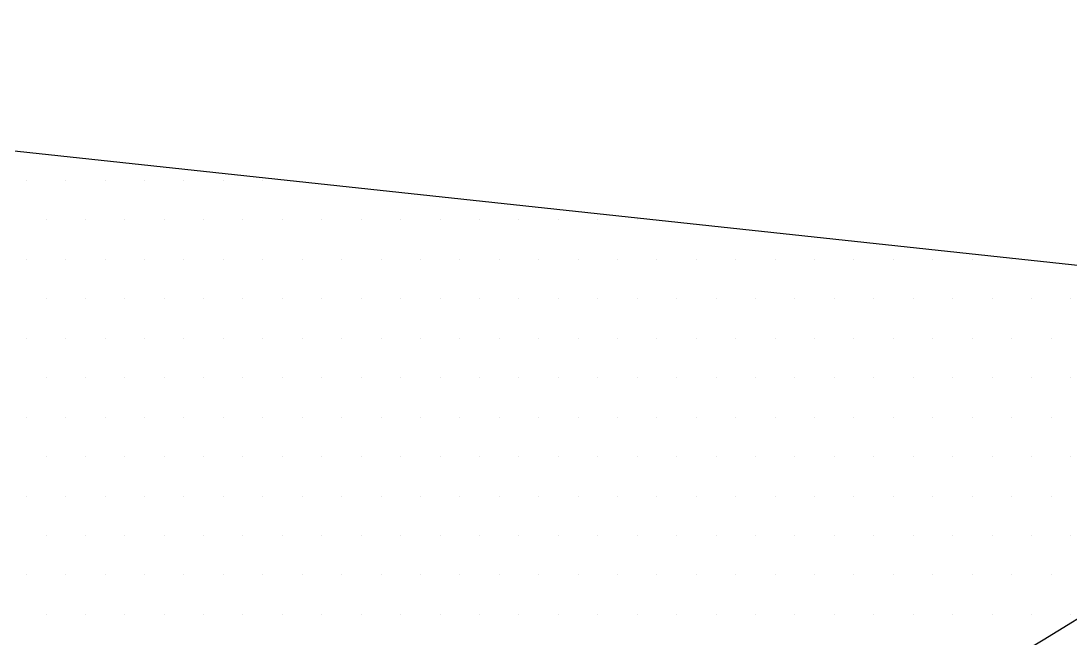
# Model space of a CAD drawing. Header units: metres. Extents: x 9606 to 9900, y 4805 to 4952.
# Drawn here: x 9833.1714 to 9833.4647, y 4844.9892 to 4845.1618 of the extents above; entities that cross this region are included whole.
import ezdxf

# ---------------------------------------------------------------- set-up
doc = ezdxf.new("R2010")
doc.units = ezdxf.units.M
doc.header["$LTSCALE"] = 2
doc.linetypes.add('CACHEX2', pattern=[0.75, 0.5, -0.25])
for name, color, linetype in [('CARTOUCHE', 7, 'Continuous'), ('LOGO', 4, 'Continuous'), ('rosace', 7, 'Continuous')]:
    doc.layers.add(name, color=color, linetype=linetype)

# ---------------------------------------------------------------- blocks, each defined once
blk = doc.blocks.new('A$C715108E3')
at = {"layer": 'LOGO', "color": 131}
for p, q in [((-1.0298, -20.3947), (-1.0298, -20.3947)), ((-0.9386, -20.3947), (-0.9386, -20.3947)), ((-0.8465, -20.3947), (-0.8465, -20.3947)), ((-0.7549, -20.3947), (-0.7549, -20.3947)), ((-0.6633, -20.3947), (-0.6633, -20.3947)), ((-0.5712, -20.3947), (-0.5712, -20.3947)), ((-0.4796, -20.3947), (-0.4796, -20.3947)), ((-0.9841, -20.4861), (-0.9841, -20.4861)), ((-0.8921, -20.4861), (-0.8921, -20.4861)), ((-0.801, -20.4861), (-0.801, -20.4861)), ((-0.709, -20.4861), (-0.709, -20.4861)), ((-0.6173, -20.4861), (-0.6173, -20.4861)), ((-0.5257, -20.4861), (-0.5257, -20.4861)), ((-0.434, -20.4861), (-0.434, -20.4861)), ((-0.342, -20.4861), (-0.342, -20.4861)), ((-0.2508, -20.4861), (-0.2508, -20.4861)), ((-0.1587, -20.4861), (-0.1587, -20.4861)), ((-0.0667, -20.4861), (-0.0667, -20.4861)), ((0.0251, -20.4861), (0.0251, -20.4861)), ((0.1166, -20.4861), (0.1166, -20.4861)), ((0.2084, -20.4861), (0.2084, -20.4861)), ((0.3002, -20.4861), (0.3002, -20.4861)), ((0.3917, -20.4861), (0.3917, -20.4861)), ((-1.0298, -20.5785), (-1.0298, -20.5785)), ((-0.9386, -20.5785), (-0.9386, -20.5785)), ((-0.8465, -20.5785), (-0.8465, -20.5785)), ((-0.7549, -20.5785), (-0.7549, -20.5785)), ((-0.6633, -20.5785), (-0.6633, -20.5785)), ((-0.5712, -20.5785), (-0.5712, -20.5785)), ((-0.4796, -20.5785), (-0.4796, -20.5785)), ((-0.3879, -20.5785), (-0.3879, -20.5785)), ((-0.2963, -20.5785), (-0.2963, -20.5785)), ((-0.2043, -20.5785), (-0.2043, -20.5785)), ((-0.1124, -20.5785), (-0.1124, -20.5785)), ((-0.0212, -20.5785), (-0.0212, -20.5785)), ((0.0708, -20.5785), (0.0708, -20.5785)), ((0.1627, -20.5785), (0.1627, -20.5785)), ((0.2541, -20.5785), (0.2541, -20.5785)), ((0.346, -20.5785), (0.346, -20.5785)), ((0.4378, -20.5785), (0.4378, -20.5785)), ((0.5293, -20.5785), (0.5293, -20.5785)), ((0.6211, -20.5785), (0.6211, -20.5785)), ((0.7131, -20.5785), (0.7131, -20.5785)), ((0.8044, -20.5785), (0.8044, -20.5785)), ((0.8964, -20.5785), (0.8964, -20.5785)), ((0.988, -20.5785), (0.988, -20.5785)), ((1.0801, -20.5785), (1.0801, -20.5785)), ((1.1717, -20.5785), (1.1717, -20.5785)), ((1.2634, -20.5785), (1.2634, -20.5785)), ((-0.9841, -20.6698), (-0.9841, -20.6698)), ((-0.8921, -20.6698), (-0.8921, -20.6698)), ((-0.801, -20.6698), (-0.801, -20.6698)), ((-0.709, -20.6698), (-0.709, -20.6698)), ((-0.6173, -20.6698), (-0.6173, -20.6698)), ((-0.5257, -20.6698), (-0.5257, -20.6698)), ((-0.434, -20.6698), (-0.434, -20.6698)), ((-0.342, -20.6698), (-0.342, -20.6698)), ((-0.2508, -20.6698), (-0.2508, -20.6698)), ((-0.1587, -20.6698), (-0.1587, -20.6698)), ((-0.0667, -20.6698), (-0.0667, -20.6698)), ((0.0251, -20.6698), (0.0251, -20.6698)), ((0.1166, -20.6698), (0.1166, -20.6698)), ((0.2084, -20.6698), (0.2084, -20.6698)), ((0.3002, -20.6698), (0.3002, -20.6698)), ((0.3917, -20.6698), (0.3917, -20.6698)), ((0.4835, -20.6698), (0.4835, -20.6698)), ((0.5755, -20.6698), (0.5755, -20.6698)), ((0.6668, -20.6698), (0.6668, -20.6698)), ((0.7588, -20.6698), (0.7588, -20.6698)), ((0.8507, -20.6698), (0.8507, -20.6698)), ((0.9423, -20.6698), (0.9423, -20.6698)), ((1.034, -20.6698), (1.034, -20.6698)), ((1.1256, -20.6698), (1.1256, -20.6698)), ((1.2176, -20.6698), (1.2176, -20.6698)), ((1.3089, -20.6698), (1.3089, -20.6698)), ((1.4009, -20.6698), (1.4009, -20.6698)), ((-1.0298, -20.7613), (-1.0298, -20.7613)), ((-0.9386, -20.7613), (-0.9386, -20.7613)), ((-0.8465, -20.7613), (-0.8465, -20.7613)), ((-0.7549, -20.7613), (-0.7549, -20.7613)), ((-0.6633, -20.7613), (-0.6633, -20.7613)), ((-0.5712, -20.7613), (-0.5712, -20.7613)), ((-0.4796, -20.7613), (-0.4796, -20.7613)), ((-0.3879, -20.7613), (-0.3879, -20.7613)), ((-0.2963, -20.7613), (-0.2963, -20.7613)), ((-0.2043, -20.7613), (-0.2043, -20.7613)), ((-0.1124, -20.7613), (-0.1124, -20.7613)), ((-0.0212, -20.7613), (-0.0212, -20.7613)), ((0.0708, -20.7613), (0.0708, -20.7613)), ((0.1627, -20.7613), (0.1627, -20.7613)), ((0.2541, -20.7613), (0.2541, -20.7613)), ((0.346, -20.7613), (0.346, -20.7613)), ((0.4378, -20.7613), (0.4378, -20.7613)), ((0.5293, -20.7613), (0.5293, -20.7613)), ((0.6211, -20.7613), (0.6211, -20.7613)), ((0.7131, -20.7613), (0.7131, -20.7613)), ((0.8044, -20.7613), (0.8044, -20.7613)), ((0.8964, -20.7613), (0.8964, -20.7613)), ((0.988, -20.7613), (0.988, -20.7613)), ((1.0801, -20.7613), (1.0801, -20.7613)), ((1.1717, -20.7613), (1.1717, -20.7613)), ((1.2634, -20.7613), (1.2634, -20.7613)), ((1.3554, -20.7613), (1.3554, -20.7613)), ((-0.9841, -20.8538), (-0.9841, -20.8538)), ((-0.8921, -20.8538), (-0.8921, -20.8538)), ((-0.801, -20.8538), (-0.801, -20.8538)), ((-0.709, -20.8538), (-0.709, -20.8538)), ((-0.6173, -20.8538), (-0.6173, -20.8538)), ((-0.5257, -20.8538), (-0.5257, -20.8538)), ((-0.434, -20.8538), (-0.434, -20.8538)), ((-0.342, -20.8538), (-0.342, -20.8538)), ((-0.2508, -20.8538), (-0.2508, -20.8538)), ((-0.1587, -20.8538), (-0.1587, -20.8538)), ((-0.0667, -20.8538), (-0.0667, -20.8538)), ((0.0251, -20.8538), (0.0251, -20.8538)), ((0.1166, -20.8538), (0.1166, -20.8538)), ((0.2084, -20.8538), (0.2084, -20.8538)), ((0.3002, -20.8538), (0.3002, -20.8538)), ((0.3917, -20.8538), (0.3917, -20.8538)), ((0.4835, -20.8538), (0.4835, -20.8538)), ((0.5755, -20.8538), (0.5755, -20.8538)), ((0.6668, -20.8538), (0.6668, -20.8538)), ((0.7588, -20.8538), (0.7588, -20.8538)), ((0.8507, -20.8538), (0.8507, -20.8538)), ((0.9423, -20.8538), (0.9423, -20.8538)), ((1.034, -20.8538), (1.034, -20.8538)), ((1.1256, -20.8538), (1.1256, -20.8538)), ((1.2176, -20.8538), (1.2176, -20.8538)), ((1.3089, -20.8538), (1.3089, -20.8538)), ((1.4009, -20.8538), (1.4009, -20.8538)), ((-1.0298, -20.9453), (-1.0298, -20.9453)), ((-0.9386, -20.9453), (-0.9386, -20.9453)), ((-0.8465, -20.9453), (-0.8465, -20.9453)), ((-0.7549, -20.9453), (-0.7549, -20.9453)), ((-0.6633, -20.9453), (-0.6633, -20.9453)), ((-0.5712, -20.9453), (-0.5712, -20.9453)), ((-0.4796, -20.9453), (-0.4796, -20.9453)), ((-0.3879, -20.9453), (-0.3879, -20.9453)), ((-0.2963, -20.9453), (-0.2963, -20.9453)), ((-0.2043, -20.9453), (-0.2043, -20.9453)), ((-0.1124, -20.9453), (-0.1124, -20.9453)), ((-0.0212, -20.9453), (-0.0212, -20.9453)), ((0.0708, -20.9453), (0.0708, -20.9453)), ((0.1627, -20.9453), (0.1627, -20.9453)), ((0.2541, -20.9453), (0.2541, -20.9453)), ((0.346, -20.9453), (0.346, -20.9453)), ((0.4378, -20.9453), (0.4378, -20.9453)), ((0.5293, -20.9453), (0.5293, -20.9453)), ((0.6211, -20.9453), (0.6211, -20.9453)), ((0.7131, -20.9453), (0.7131, -20.9453)), ((0.8044, -20.9453), (0.8044, -20.9453)), ((0.8964, -20.9453), (0.8964, -20.9453)), ((0.988, -20.9453), (0.988, -20.9453)), ((1.0801, -20.9453), (1.0801, -20.9453)), ((1.1717, -20.9453), (1.1717, -20.9453)), ((1.2634, -20.9453), (1.2634, -20.9453)), ((1.3554, -20.9453), (1.3554, -20.9453)), ((-0.9841, -21.0375), (-0.9841, -21.0375)), ((-0.8921, -21.0375), (-0.8921, -21.0375)), ((-0.801, -21.0375), (-0.801, -21.0375)), ((-0.709, -21.0375), (-0.709, -21.0375)), ((-0.6173, -21.0375), (-0.6173, -21.0375)), ((-0.5257, -21.0375), (-0.5257, -21.0375)), ((-0.434, -21.0375), (-0.434, -21.0375)), ((-0.342, -21.0375), (-0.342, -21.0375)), ((-0.2508, -21.0375), (-0.2508, -21.0375)), ((-0.1587, -21.0375), (-0.1587, -21.0375)), ((-0.0667, -21.0375), (-0.0667, -21.0375)), ((0.0251, -21.0375), (0.0251, -21.0375)), ((0.1166, -21.0375), (0.1166, -21.0375)), ((0.2084, -21.0375), (0.2084, -21.0375)), ((0.3002, -21.0375), (0.3002, -21.0375)), ((0.3917, -21.0375), (0.3917, -21.0375)), ((0.4835, -21.0375), (0.4835, -21.0375)), ((0.5755, -21.0375), (0.5755, -21.0375)), ((0.6668, -21.0375), (0.6668, -21.0375)), ((0.7588, -21.0375), (0.7588, -21.0375)), ((0.8507, -21.0375), (0.8507, -21.0375)), ((0.9423, -21.0375), (0.9423, -21.0375)), ((1.034, -21.0375), (1.034, -21.0375)), ((1.1256, -21.0375), (1.1256, -21.0375)), ((1.2176, -21.0375), (1.2176, -21.0375)), ((1.3089, -21.0375), (1.3089, -21.0375)), ((1.4009, -21.0375), (1.4009, -21.0375)), ((-1.0298, -21.1288), (-1.0298, -21.1288)), ((-0.9386, -21.1288), (-0.9386, -21.1288)), ((-0.8465, -21.1288), (-0.8465, -21.1288)), ((-0.7549, -21.1288), (-0.7549, -21.1288)), ((-0.6633, -21.1288), (-0.6633, -21.1288)), ((-0.5712, -21.1288), (-0.5712, -21.1288)), ((-0.4796, -21.1288), (-0.4796, -21.1288)), ((-0.3879, -21.1288), (-0.3879, -21.1288)), ((-0.2963, -21.1288), (-0.2963, -21.1288)), ((-0.2043, -21.1288), (-0.2043, -21.1288)), ((-0.1124, -21.1288), (-0.1124, -21.1288)), ((-0.0212, -21.1288), (-0.0212, -21.1288)), ((0.0708, -21.1288), (0.0708, -21.1288)), ((0.1627, -21.1288), (0.1627, -21.1288)), ((0.2541, -21.1288), (0.2541, -21.1288)), ((0.346, -21.1288), (0.346, -21.1288)), ((0.4378, -21.1288), (0.4378, -21.1288)), ((0.5293, -21.1288), (0.5293, -21.1288)), ((0.6211, -21.1288), (0.6211, -21.1288)), ((0.7131, -21.1288), (0.7131, -21.1288)), ((0.8044, -21.1288), (0.8044, -21.1288)), ((0.8964, -21.1288), (0.8964, -21.1288)), ((0.988, -21.1288), (0.988, -21.1288)), ((1.0801, -21.1288), (1.0801, -21.1288)), ((1.1717, -21.1288), (1.1717, -21.1288)), ((1.2634, -21.1288), (1.2634, -21.1288)), ((1.3554, -21.1288), (1.3554, -21.1288)), ((-0.9841, -21.2202), (-0.9841, -21.2202)), ((-0.8921, -21.2202), (-0.8921, -21.2202)), ((-0.801, -21.2202), (-0.801, -21.2202)), ((-0.709, -21.2202), (-0.709, -21.2202)), ((-0.6173, -21.2202), (-0.6173, -21.2202)), ((-0.5257, -21.2202), (-0.5257, -21.2202)), ((-0.434, -21.2202), (-0.434, -21.2202)), ((-0.342, -21.2202), (-0.342, -21.2202)), ((-0.2508, -21.2202), (-0.2508, -21.2202)), ((-0.1587, -21.2202), (-0.1587, -21.2202)), ((-0.0667, -21.2202), (-0.0667, -21.2202)), ((0.0251, -21.2202), (0.0251, -21.2202)), ((0.1166, -21.2202), (0.1166, -21.2202)), ((0.2084, -21.2202), (0.2084, -21.2202)), ((0.3002, -21.2202), (0.3002, -21.2202)), ((0.3917, -21.2202), (0.3917, -21.2202)), ((0.4835, -21.2202), (0.4835, -21.2202)), ((0.5755, -21.2202), (0.5755, -21.2202)), ((0.6668, -21.2202), (0.6668, -21.2202)), ((0.7588, -21.2202), (0.7588, -21.2202)), ((0.8507, -21.2202), (0.8507, -21.2202)), ((0.9423, -21.2202), (0.9423, -21.2202)), ((1.034, -21.2202), (1.034, -21.2202)), ((1.1256, -21.2202), (1.1256, -21.2202)), ((1.2176, -21.2202), (1.2176, -21.2202)), ((1.3089, -21.2202), (1.3089, -21.2202)), ((1.4009, -21.2202), (1.4009, -21.2202)), ((-1.0298, -21.3126), (-1.0298, -21.3126)), ((-0.9386, -21.3126), (-0.9386, -21.3126)), ((-0.8465, -21.3126), (-0.8465, -21.3126)), ((-0.7549, -21.3126), (-0.7549, -21.3126)), ((-0.6633, -21.3126), (-0.6633, -21.3126)), ((-0.5712, -21.3126), (-0.5712, -21.3126)), ((-0.4796, -21.3126), (-0.4796, -21.3126)), ((-0.3879, -21.3126), (-0.3879, -21.3126)), ((-0.2963, -21.3126), (-0.2963, -21.3126)), ((-0.2043, -21.3126), (-0.2043, -21.3126)), ((-0.1124, -21.3126), (-0.1124, -21.3126)), ((-0.0212, -21.3126), (-0.0212, -21.3126)), ((0.0708, -21.3126), (0.0708, -21.3126)), ((0.1627, -21.3126), (0.1627, -21.3126)), ((0.2541, -21.3126), (0.2541, -21.3126)), ((0.346, -21.3126), (0.346, -21.3126)), ((0.4378, -21.3126), (0.4378, -21.3126)), ((0.5293, -21.3126), (0.5293, -21.3126)), ((0.6211, -21.3126), (0.6211, -21.3126)), ((0.7131, -21.3126), (0.7131, -21.3126)), ((0.8044, -21.3126), (0.8044, -21.3126)), ((0.8964, -21.3126), (0.8964, -21.3126)), ((0.988, -21.3126), (0.988, -21.3126)), ((1.0801, -21.3126), (1.0801, -21.3126)), ((1.1717, -21.3126), (1.1717, -21.3126)), ((1.2634, -21.3126), (1.2634, -21.3126)), ((1.3554, -21.3126), (1.3554, -21.3126)), ((-0.9841, -21.4039), (-0.9841, -21.4039)), ((-0.8921, -21.4039), (-0.8921, -21.4039)), ((-0.801, -21.4039), (-0.801, -21.4039)), ((-0.709, -21.4039), (-0.709, -21.4039)), ((-0.6173, -21.4039), (-0.6173, -21.4039)), ((-0.5257, -21.4039), (-0.5257, -21.4039)), ((-0.434, -21.4039), (-0.434, -21.4039)), ((-0.342, -21.4039), (-0.342, -21.4039)), ((-0.2508, -21.4039), (-0.2508, -21.4039)), ((-0.1587, -21.4039), (-0.1587, -21.4039)), ((-0.0667, -21.4039), (-0.0667, -21.4039)), ((0.0251, -21.4039), (0.0251, -21.4039)), ((0.1166, -21.4039), (0.1166, -21.4039)), ((0.2084, -21.4039), (0.2084, -21.4039)), ((0.3002, -21.4039), (0.3002, -21.4039)), ((0.3917, -21.4039), (0.3917, -21.4039)), ((0.4835, -21.4039), (0.4835, -21.4039)), ((0.5755, -21.4039), (0.5755, -21.4039)), ((0.6668, -21.4039), (0.6668, -21.4039)), ((0.7588, -21.4039), (0.7588, -21.4039)), ((0.8507, -21.4039), (0.8507, -21.4039)), ((0.9423, -21.4039), (0.9423, -21.4039)), ((1.034, -21.4039), (1.034, -21.4039)), ((1.1256, -21.4039), (1.1256, -21.4039)), ((1.2176, -21.4039), (1.2176, -21.4039)), ((1.3089, -21.4039), (1.3089, -21.4039)), ((1.4009, -21.4039), (1.4009, -21.4039))]:
    blk.add_line(p, q, dxfattribs=at)
blk.add_lwpolyline([(-2.3854, -21.8923), (1.9656, -22.2806), (2.6017, -21.6183), (3.2786, -20.7927), (-3.3817, -20.0761)], dxfattribs=at)
blk = doc.blocks.new('A$C581E6685')
at = {"layer": 'rosace', "color": 32, "linetype": 'CACHEX2', "ltscale": 1.5}
blk.add_ellipse((-38.0538, 23.8138), major_axis=(-19.0311, -3.534), ratio=0.590567, dxfattribs=at)
at = {"layer": 'rosace', "color": 32}
blk.add_ellipse((-37.6144, 23.8499), major_axis=(-13.5768, -4.2839), ratio=0.791971, dxfattribs=at)
at = {"layer": 'CARTOUCHE'}
blk.add_blockref('A$C715108E3', (-31.6739, 36.3189), dxfattribs=at)

msp = doc.modelspace()

# ---------------------------------------------------------------- linework, layer by layer
at = {"layer": 'CARTOUCHE'}
msp.add_rational_spline([(9829.64323, 4848.05468), (9829.64323, 4845.87645), (9829.64323, 4843.69822), (9829.64323, 4842.93022), (9830.41123, 4842.93022), (9839.51909, 4842.93022), (9848.62694, 4842.93022), (9849.39494, 4842.93022), (9849.39494, 4843.69822), (9849.39494, 4845.87645), (9849.39494, 4848.05468), (9849.39494, 4848.82268), (9848.62694, 4848.82268), (9839.51909, 4848.82268), (9830.41123, 4848.82268), (9829.64323, 4848.82268), (9829.64323, 4848.05468)], [1, 1, 1, 0.707106781187, 1, 1, 1, 0.707106781187, 1, 1, 1, 0.707106781187, 1, 1, 1, 0.707106781187, 1], degree=2, knots=[0, 0, 0, 1, 1, 2.570796, 2.570796, 3.570796, 3.570796, 5.141593, 5.141593, 6.141593, 6.141593, 7.712389, 7.712389, 8.712389, 8.712389, 10.283185, 10.283185, 10.283185], dxfattribs=at)

# ---------------------------------------------------------------- block references
at = {"layer": 'CARTOUCHE', "xscale": 0.12, "yscale": 0.12, "zscale": 0.12}
msp.add_blockref('A$C581E6685', (9837.09738, 4843.20633), dxfattribs=at)

doc.saveas('drawing.dxf')
